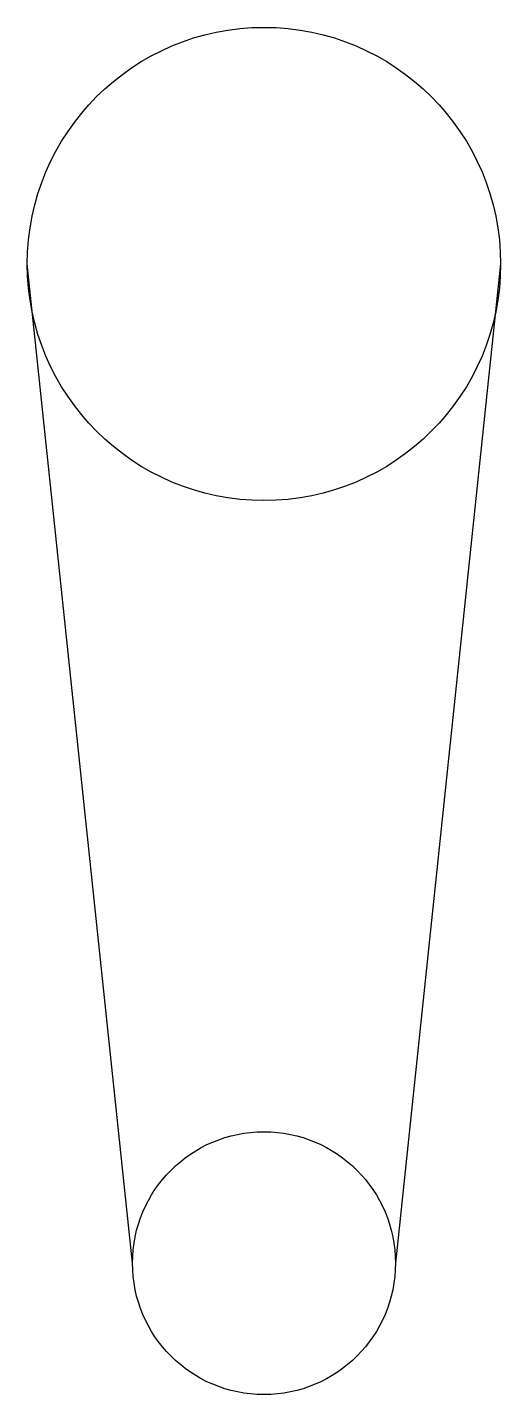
# Model space of a CAD drawing. Header units: millimetres. Extents: x 17.5 to 26.5, y 5 to 31.
import ezdxf

# ---------------------------------------------------------------- set-up
doc = ezdxf.new("R2010")
doc.units = ezdxf.units.MM

msp = doc.modelspace()

# ---------------------------------------------------------------- linework, layer by layer
for p, q in [((19.488, 7.491), (17.488, 26.491)), ((26.488, 26.491), (24.488, 7.491))]:
    msp.add_line(p, q)
for centre, radius in [((21.988, 26.491), 4.5), ((21.988, 7.491), 2.5)]:
    msp.add_circle(centre, radius)

doc.saveas('drawing.dxf')
